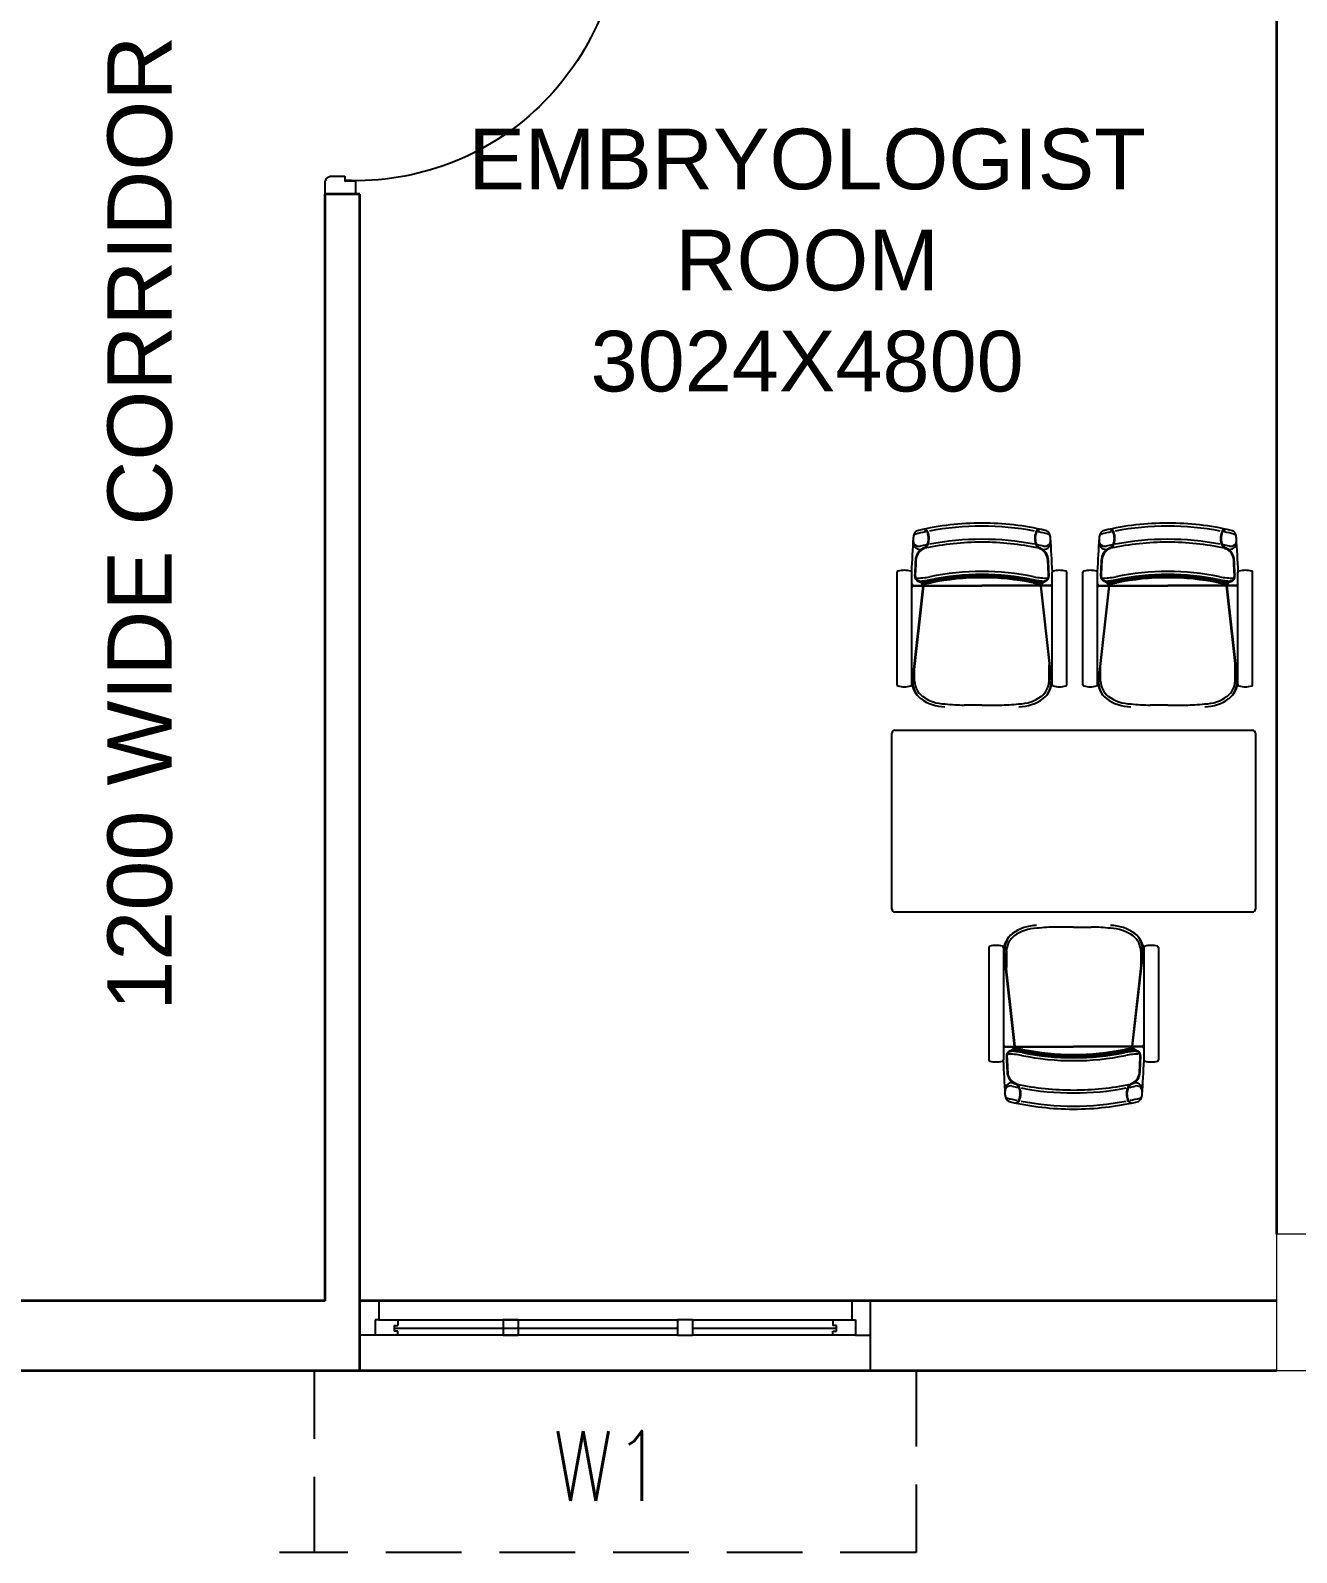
# Model space of a CAD drawing. Extents: x 2733443 to 3206532, y -1516114 to -1264405.
# Drawn here: x 3012115 to 3016293, y -1502763 to -1497743 of the extents above; entities that cross this region are included whole.
import ezdxf
from ezdxf.enums import TextEntityAlignment as Align

# ---------------------------------------------------------------- set-up
doc = ezdxf.new("R2010")
doc.units = 0
doc.header["$MEASUREMENT"] = 0
doc.linetypes.add('1', pattern=[0, 0, 0])
doc.linetypes.add('DASHED', pattern=[0.75, 0.5, -0.25])
doc.layers.get('0').update_dxf_attribs({"color": 250, "linetype": '1'})
for name, color, linetype in [('Chajja', 7, 'DASHED'), ('DOOR', 40, 'Continuous'), ('furniture', 33, 'Continuous'), ('Plan', 44, 'Continuous'), ('TEXT', 5, '1'), ('W1', 7, 'Continuous')]:
    doc.layers.add(name, color=color, linetype=linetype)
doc.layers.add('Column', color=162, linetype='Continuous', lineweight=13)
doc.layers.add('WALL', color=7, linetype='1', lineweight=35)
doc.styles.add('ARIAL', font='arial.ttf')
doc.styles.add('ROMANS', font='romans.shx')

# ---------------------------------------------------------------- blocks, each defined once
blk = doc.blocks.new('A$C19B8274B')
at = {"layer": 'DOOR'}
for p, q in [((-45, 925), (-80, 925)), ((-80, 50), (-80, 925)), ((-45, 50), (-45, 925)), ((-45, 50), (-80, 50)), ((-955, -50), (-955, -47.5)), ((-940, -35), (-942.5, -35)), ((-60, -35), (-57.5, -35)), ((-45, -50), (-45, -47.5))]:
    blk.add_line(p, q, dxfattribs=at)
for points in [[(-940, 15), (-955, 15), (-955, 50), (-1000, 50), (-1000, -50), (-955, -50)], [(-940, -35), (-940, 15)], [(-60, 15), (-45, 15), (-45, 50), (0, 50), (0, -50), (-45, -50)], [(-60, -35), (-60, 15)]]:
    blk.add_lwpolyline(points, dxfattribs=at)
at = {"layer": 'DOOR', "color": 145}
blk.add_arc((-80, 50), 875, 90, 182.2924, dxfattribs=at)
at = {"layer": 'DOOR'}
for centre, start, end in [((-955, -35), 270, 0), ((-45, -35), 180, 270)]:
    blk.add_arc(centre, 12.5, start, end, dxfattribs=at)
blk = doc.blocks.new('EQUIPMENT')
at = {"layer": 'furniture'}
for p, q in [((-16618.6, 2262.2), (-16618.6, 2633.5)), ((-16570.3, 2262.2), (-16570.3, 2633.5)), ((-16570.3, 2594.9), (-16570.3, 2614.6)), ((-16107, 2594.9), (-16107, 2614.6)), ((-16106.9, 2262.2), (-16106.9, 2633.5)), ((-16058.7, 2262.2), (-16058.7, 2633.5)), ((-16005.3, 2262.2), (-16005.3, 2633.5)), ((-15957.1, 2262.2), (-15957.1, 2633.5)), ((-15957, 2594.9), (-15957, 2614.6)), ((-15493.7, 2262.2), (-15493.7, 2633.5)), ((-15493.7, 2594.9), (-15493.7, 2614.6)), ((-15445.4, 2262.2), (-15445.4, 2633.5)), ((-16533.4, 2588.6), (-16568.8, 2273.6)), ((-16531.4, 2588.6), (-16566.8, 2273.5)), ((-16565.5, 2590.1), (-16338.6, 2590.1)), ((-16565.5, 2588.6), (-16338.6, 2588.6)), ((-16111.8, 2590.1), (-16338.6, 2590.1)), ((-16111.8, 2588.6), (-16338.6, 2588.6)), ((-16145.8, 2588.6), (-16110.4, 2273.5)), ((-16143.9, 2588.6), (-16108.5, 2273.6)), ((-15920.1, 2588.6), (-15955.5, 2273.6)), ((-15918.2, 2588.6), (-15953.6, 2273.5)), ((-15952.2, 2590.1), (-15725.4, 2590.1)), ((-15952.2, 2588.6), (-15725.4, 2588.6)), ((-15498.5, 2590.1), (-15725.4, 2590.1)), ((-15498.5, 2588.6), (-15725.4, 2588.6)), ((-15532.6, 2588.6), (-15497.2, 2273.5)), ((-15530.6, 2588.6), (-15495.2, 2273.6)), ((-16560.7, 2274.1), (-16560.7, 2328.3)), ((-16116.6, 2274.1), (-16116.6, 2328.3)), ((-15947.4, 2274.1), (-15947.4, 2328.3)), ((-15503.3, 2274.1), (-15503.3, 2328.3)), ((-16338.6, 2195.3), (-16396.6, 2195.3)), ((-16338.6, 2195.3), (-16280.7, 2195.3)), ((-15725.4, 2195.3), (-15783.3, 2195.3)), ((-15725.4, 2195.3), (-15667.4, 2195.3)), ((-16626, 2112.5), (-15446, 2112.5)), ((-16636, 1522.5), (-16636, 2102.5)), ((-15436, 2102.5), (-15436, 1522.5)), ((-15446, 1512.5), (-16626, 1512.5)), ((-16036, 1462.9), (-16093.9, 1462.9)), ((-16036, 1462.9), (-15978.1, 1462.9)), ((-16316, 1396), (-16316, 1024.8)), ((-16267.7, 1396), (-16267.7, 1024.8)), ((-16230.7, 1069.7), (-16266.1, 1384.7)), ((-16228.8, 1069.7), (-16264.2, 1384.8)), ((-16258, 1384.2), (-16258, 1330)), ((-15843.2, 1069.7), (-15807.8, 1384.8)), ((-15841.3, 1069.7), (-15805.8, 1384.7)), ((-15813.9, 1384.2), (-15813.9, 1330)), ((-15804.3, 1396), (-15804.3, 1024.8)), ((-15756, 1396), (-15756, 1024.8)), ((-16267.6, 1063.3), (-16267.6, 1043.7)), ((-16262.8, 1069.7), (-16036, 1069.7)), ((-16262.8, 1068.1), (-16036, 1068.1)), ((-15809.2, 1069.7), (-16036, 1069.7)), ((-15809.2, 1068.1), (-16036, 1068.1)), ((-15804.3, 1063.3), (-15804.3, 1043.7))]:
    blk.add_line(p, q, dxfattribs=at)
for centre, radius, start, end in [((-16544.7, 2753.5), 18.3, 99.7715, 158.2063), ((-16338.6, 1863.2), 922.5, 101.662, 103.7008), ((-16338.6, 1863.2), 932.2, 90, 102.9698), ((-16536.1, 2757), 19.3, 23.9665, 72.4562), ((-16536.1, 2757), 21.2, 23.9665, 64.2037), ((-16567.1, 2745.4), 52.4, 336.0335, 21.7937), ((-16567.1, 2745.4), 54.3, 336.0335, 21.7937), ((-16338.6, 1863.2), 922.5, 90, 100.8287), ((-16338.6, 1863.2), 932.2, 77.0302, 90), ((-16338.6, 1863.2), 922.5, 79.1713, 90), ((-16110.1, 2745.4), 54.3, 158.2063, 203.9665), ((-16110.1, 2745.4), 52.4, 158.2063, 203.9665), ((-16141.2, 2757), 21.2, 115.7963, 156.0335), ((-16141.2, 2757), 19.3, 107.5438, 156.0335), ((-16338.6, 1863.2), 922.5, 76.2992, 78.338), ((-16132.5, 2753.5), 18.3, 21.7937, 80.2285), ((-15931.5, 2753.5), 18.3, 99.7715, 158.2063), ((-15725.4, 1863.2), 922.5, 101.662, 103.7008), ((-15725.4, 1863.2), 932.2, 90, 102.9698), ((-15922.9, 2757), 19.3, 23.9665, 72.4562), ((-15922.9, 2757), 21.2, 23.9665, 64.2037), ((-15953.9, 2745.4), 52.4, 336.0335, 21.7937), ((-15953.9, 2745.4), 54.3, 336.0335, 21.7937), ((-15725.4, 1863.2), 922.5, 90, 100.8287), ((-15725.4, 1863.2), 932.2, 77.0302, 90), ((-15725.4, 1863.2), 922.5, 79.1713, 90), ((-15496.9, 2745.4), 54.3, 158.2063, 203.9665), ((-15496.9, 2745.4), 52.4, 158.2063, 203.9665), ((-15527.9, 2757), 21.2, 115.7963, 156.0335), ((-15527.9, 2757), 19.3, 107.5438, 156.0335), ((-15725.4, 1863.2), 922.5, 76.2992, 78.338), ((-15519.3, 2753.5), 18.3, 21.7937, 80.2285), ((-5906.5, 2125), 10676.8, 176.65963, 177.25844), ((-16546.3, 2738.5), 19.3, 176.7001, 282.6732), ((-16513.1, 2740.8), 52.4, 180.2568, 197.7458), ((-16513.1, 2740.8), 52.4, 158.2063, 173.0976), ((-16554.9, 2750), 9.65, 103.7008, 167.5373), ((-16543.6, 2728.6), 19.8, 191.0762, 298.3911), ((-16513.9, 2672), 44.1, 112.9598, 179.3754), ((-16338.6, 1815), 927.2, 101.3962, 102.6732), ((-16542.8, 2736.6), 26.6, 296.0126, 332.0488), ((-16542.8, 2736.6), 28.6, 296.0126, 332.0488), ((-16338.6, 1815), 917.5, 90, 101.8107), ((-16338.6, 1815), 927.2, 90, 100.7756), ((-16338.6, 1815), 927.2, 79.2244, 90), ((-16338.6, 1815), 917.5, 78.1893, 90), ((-16134.5, 2736.6), 28.6, 207.9512, 243.9874), ((-16134.5, 2736.6), 26.6, 207.9512, 243.9874), ((-16338.6, 1815), 927.2, 77.3268, 78.6038), ((-16163.4, 2672), 44.1, 0.6246, 67.0402), ((-16133.7, 2728.6), 19.8, 241.6089, 348.9238), ((-16131, 2738.5), 19.3, 257.3268, 3.2999), ((-16122.4, 2750), 9.65, 12.4627, 76.2992), ((-16164.2, 2740.8), 52.4, 6.9024, 21.7937), ((-16164.2, 2740.8), 52.4, 342.2542, 359.7432), ((-26770.8, 2125), 10676.8, 2.74156, 3.34037), ((-5293.2, 2125), 10676.8, 176.65963, 177.25844), ((-15933, 2738.5), 19.3, 176.7001, 282.6732), ((-15899.8, 2740.8), 52.4, 180.2568, 197.7458), ((-15899.8, 2740.8), 52.4, 158.2063, 173.0976), ((-15941.6, 2750), 9.65, 103.7008, 167.5373), ((-15930.3, 2728.6), 19.8, 191.0762, 298.3911), ((-15900.6, 2672), 44.1, 112.9598, 179.3754), ((-15725.4, 1815), 927.2, 101.3962, 102.6732), ((-15929.5, 2736.6), 26.6, 296.0126, 332.0488), ((-15929.5, 2736.6), 28.6, 296.0126, 332.0488), ((-15725.4, 1815), 917.5, 90, 101.8107), ((-15725.4, 1815), 927.2, 90, 100.7756), ((-15725.4, 1815), 927.2, 79.2244, 90), ((-15725.4, 1815), 917.5, 78.1893, 90), ((-15521.2, 2736.6), 28.6, 207.9512, 243.9874), ((-15521.2, 2736.6), 26.6, 207.9512, 243.9874), ((-15725.4, 1815), 927.2, 77.3268, 78.6038), ((-15550.1, 2672), 44.1, 0.6246, 67.0402), ((-15520.4, 2728.6), 19.8, 241.6089, 348.9238), ((-15517.7, 2738.5), 19.3, 257.3268, 3.2999), ((-15509.2, 2750), 9.65, 12.4627, 76.2992), ((-15550.9, 2740.8), 52.4, 6.9024, 21.7937), ((-15550.9, 2740.8), 52.4, 342.2542, 359.7432), ((-26157.5, 2125), 10676.8, 2.74156, 3.34037), ((-5906.5, 2125), 10665.6, 177.0575, 177.32766), ((-5906.5, 2125), 10663.7, 177.05804, 177.32766), ((-16513.9, 2672), 42.2, 112.9598, 179.3754), ((-16163.4, 2672), 42.2, 0.6246, 67.0402), ((-26770.8, 2125), 10663.7, 2.67234, 2.94196), ((-26770.8, 2125), 10665.6, 2.67234, 2.9425), ((-5293.2, 2125), 10665.6, 177.0575, 177.32766), ((-5293.2, 2125), 10663.7, 177.05804, 177.32766), ((-15900.6, 2672), 42.2, 112.9598, 179.3754), ((-15550.1, 2672), 42.2, 0.6246, 67.0402), ((-26157.5, 2125), 10663.7, 2.67234, 2.94196), ((-26157.5, 2125), 10665.6, 2.67234, 2.9425), ((-16614.7, 2633.5), 3.86, 104.5092, 180), ((-16594.5, 2555.1), 84.8, 75.4908, 104.5092), ((-16574.2, 2633.5), 3.86, 0, 75.4908), ((-16541.2, 2621.4), 19.3, 177.3277, 249.244), ((-16541.2, 2621.4), 17.4, 177.3277, 249.244), ((-16567.2, 2945), 331.5, 271.8031, 279.9427), ((-16341.1, 1801.9), 833.9, 89.8322, 101.7054), ((-16341.1, 1801.9), 824.2, 89.8322, 101.7054), ((-16341.1, 1801.9), 819.4, 89.8322, 101.7054), ((-16341.1, 1801.9), 816.5, 89.8308, 101.7054), ((-16341.1, 1801.9), 813.6, 89.83, 101.7054), ((-16336.2, 1801.9), 833.9, 78.2946, 90.1678), ((-16341.1, 1801.9), 833.9, 89.8322, 89.8341), ((-16336.2, 1801.9), 824.2, 78.2946, 90.1678), ((-16336.2, 1801.9), 819.4, 78.2946, 90.1678), ((-16336.2, 1801.9), 816.5, 78.2946, 90.1692), ((-16336.2, 1801.9), 813.6, 78.2946, 90.17), ((-16110.1, 2945), 331.5, 260.0573, 268.1969), ((-16136.1, 2621.4), 17.4, 290.756, 2.6723), ((-16136.1, 2621.4), 19.3, 290.756, 2.6723), ((-16103.1, 2633.5), 3.86, 104.5092, 180), ((-16082.8, 2555.1), 84.8, 75.4908, 104.5092), ((-16062.5, 2633.5), 3.86, 0, 75.4908), ((-16001.5, 2633.5), 3.86, 104.5092, 180), ((-15981.2, 2555.1), 84.8, 75.4908, 104.5092), ((-15960.9, 2633.5), 3.86, 0, 75.4908), ((-15927.9, 2621.4), 19.3, 177.3277, 249.244), ((-15927.9, 2621.4), 17.4, 177.3277, 249.244), ((-15953.9, 2945), 331.5, 271.8031, 279.9427), ((-15727.8, 1801.9), 833.9, 89.8322, 101.7054), ((-15727.8, 1801.9), 824.2, 89.8322, 101.7054), ((-15727.8, 1801.9), 819.4, 89.8322, 101.7054), ((-15727.8, 1801.9), 816.5, 89.8308, 101.7054), ((-15727.8, 1801.9), 813.6, 89.83, 101.7054), ((-15723, 1801.9), 833.9, 78.2946, 90.1678), ((-15727.8, 1801.9), 833.9, 89.8322, 89.8341), ((-15723, 1801.9), 824.2, 78.2946, 90.1678), ((-15723, 1801.9), 819.4, 78.2946, 90.1678), ((-15723, 1801.9), 816.5, 78.2946, 90.1692), ((-15723, 1801.9), 813.6, 78.2946, 90.17), ((-15496.8, 2945), 331.5, 260.0573, 268.1969), ((-15522.8, 2621.4), 17.4, 290.756, 2.6723), ((-15522.8, 2621.4), 19.3, 290.756, 2.6723), ((-15489.8, 2633.5), 3.86, 104.5092, 180), ((-15469.5, 2555.1), 84.8, 75.4908, 104.5092), ((-15449.3, 2633.5), 3.86, 0, 75.4908), ((-16565.5, 2594.9), 4.83, 180, 270), ((-16565.5, 2583.8), 4.83, 90, 180), ((-16557.8, 2577.4), 27.7, 27.3208, 69.244), ((-16557.8, 2577.4), 29.7, 27.3208, 69.244), ((-16567.2, 2945), 341.1, 273.59, 279.9427), ((-16567.2, 2945), 345.9, 274.6967, 279.9427), ((-16567.2, 2945), 348.8, 275.1195, 279.9427), ((-16567.2, 2945), 351.7, 275.4393, 279.9427), ((-16110.1, 2945), 351.7, 260.0573, 264.5607), ((-16110.1, 2945), 348.8, 260.0573, 264.8805), ((-16110.1, 2945), 345.9, 260.0573, 265.3033), ((-16110.1, 2945), 341.1, 260.0573, 266.41), ((-16119.4, 2577.4), 29.7, 110.756, 152.6792), ((-16119.4, 2577.4), 27.7, 110.756, 152.6792), ((-16111.8, 2594.9), 4.83, 270, 0), ((-16111.8, 2583.8), 4.83, 0, 90), ((-15952.2, 2583.8), 4.83, 90, 180), ((-15952.2, 2594.9), 4.83, 180, 270), ((-15944.6, 2577.4), 27.7, 27.3208, 69.244), ((-15944.6, 2577.4), 29.7, 27.3208, 69.244), ((-15953.9, 2945), 341.1, 273.59, 279.9427), ((-15953.9, 2945), 345.9, 274.6967, 279.9427), ((-15953.9, 2945), 348.8, 275.1195, 279.9427), ((-15953.9, 2945), 351.7, 275.4393, 279.9427), ((-15496.8, 2945), 351.7, 260.0573, 264.5607), ((-15496.8, 2945), 348.8, 260.0573, 264.8805), ((-15496.8, 2945), 345.9, 260.0573, 265.3033), ((-15496.8, 2945), 341.1, 260.0573, 266.41), ((-15506.2, 2577.4), 29.7, 110.756, 152.6792), ((-15506.2, 2577.4), 27.7, 110.756, 152.6792), ((-15498.5, 2594.9), 4.83, 270, 0), ((-15498.5, 2583.8), 4.83, 0, 90), ((-16614.7, 2262.2), 3.86, 180, 255.4908), ((-16574.2, 2262.2), 3.86, 284.5092, 0), ((-16493.2, 2277.4), 77.2, 182.6869, 232.0255), ((-16567.8, 2273.5), 0.965, 173.587, 181.5176), ((-16491, 2275.5), 77.8, 181.5176, 216.5028), ((-16487, 2273.5), 79.9, 180.0919, 213.9655), ((-16493.2, 2277.4), 67.6, 182.6869, 232.0255), ((-16184.1, 2277.4), 67.6, 307.9745, 357.3131), ((-16184.1, 2277.4), 77.2, 307.9745, 357.3131), ((-16190.3, 2273.5), 79.9, 326.0345, 359.9081), ((-16186.3, 2275.5), 77.8, 323.4972, 358.4824), ((-16109.5, 2273.5), 0.965, 358.4824, 6.413), ((-16103.1, 2262.2), 3.86, 180, 255.4908), ((-16062.5, 2262.2), 3.86, 284.5092, 0), ((-16001.5, 2262.2), 3.86, 180, 255.4908), ((-15960.9, 2262.2), 3.86, 284.5092, 0), ((-15879.9, 2277.4), 77.2, 182.6869, 232.0255), ((-15954.5, 2273.5), 0.965, 173.587, 181.5176), ((-15877.7, 2275.5), 77.8, 181.5176, 216.5028), ((-15873.7, 2273.5), 79.9, 180.0919, 213.9655), ((-15879.9, 2277.4), 67.6, 182.6869, 232.0255), ((-15570.8, 2277.4), 67.6, 307.9745, 357.3131), ((-15570.8, 2277.4), 77.2, 307.9745, 357.3131), ((-15577, 2273.5), 79.9, 326.0345, 359.9081), ((-15573, 2275.5), 77.8, 323.4972, 358.4824), ((-15496.2, 2273.5), 0.965, 358.4824, 6.413), ((-15489.8, 2262.2), 3.86, 180, 255.4908), ((-15449.3, 2262.2), 3.86, 284.5092, 0), ((-16594.5, 2340.6), 84.8, 255.4908, 284.5092), ((-16457.1, 2332), 142.5, 234.1023, 268.5404), ((-16457.1, 2332), 132.9, 234.1023, 268.5404), ((-16220.1, 2332), 132.9, 271.4596, 305.8977), ((-16220.1, 2332), 142.5, 271.4596, 305.8977), ((-16082.8, 2340.6), 84.8, 255.4908, 284.5092), ((-15981.2, 2340.6), 84.8, 255.4908, 284.5092), ((-15843.9, 2332), 142.5, 234.1023, 268.5404), ((-15843.9, 2332), 132.9, 234.1023, 268.5404), ((-15606.9, 2332), 132.9, 271.4596, 305.8977), ((-15606.9, 2332), 142.5, 271.4596, 305.8977), ((-15469.5, 2340.6), 84.8, 255.4908, 284.5092), ((-16393.1, 2778.8), 583.5, 263.4499, 269.6664), ((-16284.2, 2778.8), 583.5, 270.3336, 276.5501), ((-15779.8, 2778.8), 583.5, 263.4499, 269.6664), ((-15670.9, 2778.8), 583.5, 270.3336, 276.5501), ((-16626, 2102.5), 10, 90, 180), ((-15446, 2102.5), 10, 0, 90), ((-16626, 1522.5), 10, 180, 270), ((-15446, 1522.5), 10, 270, 0), ((-16154.5, 1326.2), 142.5, 91.4596, 125.8977), ((-16154.5, 1326.2), 132.9, 91.4596, 125.8977), ((-16090.5, 879.4), 583.5, 90.3336, 96.5501), ((-15981.5, 879.4), 583.5, 83.4499, 89.6664), ((-15917.5, 1326.2), 132.9, 54.1023, 88.5404), ((-15917.5, 1326.2), 142.5, 54.1023, 88.5404), ((-16190.5, 1380.8), 77.2, 127.9745, 177.3131), ((-16188.3, 1382.7), 77.8, 143.4972, 178.4824), ((-16184.3, 1384.8), 79.9, 146.0345, 179.9081), ((-16190.5, 1380.8), 67.6, 127.9745, 177.3131), ((-15881.4, 1380.8), 67.6, 2.6869, 52.0255), ((-15881.4, 1380.8), 77.2, 2.6869, 52.0255), ((-15887.6, 1384.8), 79.9, 0.0919, 33.9655), ((-15883.7, 1382.7), 77.8, 1.5176, 36.5028), ((-16312.1, 1396), 3.86, 104.5092, 180), ((-16291.8, 1317.7), 84.8, 75.4908, 104.5092), ((-16271.5, 1396), 3.86, 0, 75.4908), ((-16265.2, 1384.8), 0.965, 178.4824, 186.413), ((-15806.8, 1384.8), 0.965, 353.587, 1.5176), ((-15800.4, 1396), 3.86, 104.5092, 180), ((-15780.1, 1317.7), 84.8, 75.4908, 104.5092), ((-15759.9, 1396), 3.86, 0, 75.4908), ((-16262.9, 1074.5), 4.83, 180, 270), ((-16262.8, 1063.3), 4.83, 90, 180), ((-16238.5, 1036.9), 19.3, 110.756, 182.6723), ((-16255.2, 1080.8), 27.7, 290.756, 332.6792), ((-16255.2, 1080.8), 29.7, 290.756, 332.6792), ((-16264.5, 713.3), 345.9, 80.0573, 85.3033), ((-16264.5, 713.3), 348.8, 80.0573, 84.8805), ((-16264.5, 713.3), 351.7, 80.0573, 84.5607), ((-16038.4, 1856.4), 816.5, 258.2946, 270.1692), ((-16038.4, 1856.4), 813.6, 258.2946, 270.17), ((-16033.6, 1856.4), 813.6, 269.83, 281.7054), ((-16033.6, 1856.4), 816.5, 269.8308, 281.7054), ((-15807.5, 713.3), 351.7, 95.4393, 99.9427), ((-15807.5, 713.3), 348.8, 95.1195, 99.9427), ((-15807.5, 713.3), 345.9, 94.6967, 99.9427), ((-15816.8, 1080.8), 29.7, 207.3208, 249.244), ((-15816.8, 1080.8), 27.7, 207.3208, 249.244), ((-15833.4, 1036.9), 19.3, 357.3277, 69.244), ((-15809.2, 1063.3), 4.83, 0, 90), ((-15809.1, 1074.5), 4.83, 270, 0), ((-16312.1, 1024.8), 3.86, 180, 255.4908), ((-16291.8, 1103.1), 84.8, 255.4908, 284.5092), ((-16271.5, 1024.8), 3.86, 284.5092, 0), ((-5603.8, 1533.2), 10676.8, 182.74156, 183.34037), ((-5603.8, 1533.2), 10665.6, 182.67234, 182.9425), ((-16238.5, 1036.9), 17.4, 110.756, 182.6723), ((-5603.8, 1533.2), 10663.7, 182.67234, 182.94196), ((-16264.5, 713.3), 331.5, 80.0573, 88.1969), ((-16264.5, 713.3), 341.1, 80.0573, 86.41), ((-16038.4, 1856.4), 833.9, 258.2946, 270.1678), ((-16038.4, 1856.4), 824.2, 258.2946, 270.1678), ((-16038.4, 1856.4), 819.4, 258.2946, 270.1678), ((-16033.6, 1856.4), 819.4, 269.8322, 281.7054), ((-16033.6, 1856.4), 824.2, 269.8322, 281.7054), ((-16033.6, 1856.4), 833.9, 269.8322, 281.7054), ((-16033.6, 1856.4), 833.9, 269.8322, 269.8341), ((-15807.5, 713.3), 341.1, 93.59, 99.9427), ((-15807.5, 713.3), 331.5, 91.8031, 99.9427), ((-15833.4, 1036.9), 17.4, 357.3277, 69.244), ((-26468.2, 1533.2), 10663.7, 357.05804, 357.32766), ((-26468.2, 1533.2), 10665.6, 357.0575, 357.32766), ((-26468.2, 1533.2), 10676.8, 356.65963, 357.25844), ((-15800.4, 1024.8), 3.86, 180, 255.4908), ((-15780.1, 1103.1), 84.8, 255.4908, 284.5092), ((-15759.9, 1024.8), 3.86, 284.5092, 0), ((-16211.2, 986.2), 44.1, 180.6246, 247.0402), ((-16211.2, 986.2), 42.2, 180.6246, 247.0402), ((-15860.7, 986.2), 42.2, 292.9598, 359.3754), ((-15860.7, 986.2), 44.1, 292.9598, 359.3754), ((-16243.6, 919.8), 19.3, 77.3268, 183.2999), ((-16210.4, 917.4), 52.4, 162.2542, 179.7432), ((-16210.4, 917.4), 52.4, 186.9024, 201.7937), ((-16252.2, 908.2), 9.65, 192.4627, 256.2992), ((-16240.9, 929.6), 19.8, 61.6089, 168.9238), ((-16036, 1843.2), 927.2, 257.3268, 258.6038), ((-16240.1, 921.7), 26.6, 27.9512, 63.9874), ((-16240.1, 921.7), 28.6, 27.9512, 63.9874), ((-16036, 1843.2), 917.5, 258.1893, 270), ((-16264.5, 912.9), 52.4, 338.2063, 23.9665), ((-16264.5, 912.9), 54.3, 338.2063, 23.9665), ((-16036, 1843.2), 927.2, 259.2244, 270), ((-16036, 1843.2), 917.5, 270, 281.8107), ((-16036, 1843.2), 927.2, 270, 280.7756), ((-15807.5, 912.9), 54.3, 156.0335, 201.7937), ((-15807.5, 912.9), 52.4, 156.0335, 201.7937), ((-15831.8, 921.7), 28.6, 116.0126, 152.0488), ((-15831.8, 921.7), 26.6, 116.0126, 152.0488), ((-16036, 1843.2), 927.2, 281.3962, 282.6732), ((-15831.1, 929.6), 19.8, 11.0762, 118.3911), ((-15828.3, 919.8), 19.3, 356.7001, 102.6732), ((-15819.8, 908.2), 9.65, 283.7008, 347.5373), ((-15861.5, 917.4), 52.4, 338.2063, 353.0976), ((-15861.5, 917.4), 52.4, 0.2568, 17.7458), ((-16242.1, 904.8), 18.3, 201.7937, 260.2285), ((-16036, 1795.1), 922.5, 256.2992, 258.338), ((-16036, 1795.1), 932.2, 257.0302, 270), ((-16233.5, 901.2), 19.3, 287.5438, 336.0335), ((-16233.5, 901.2), 21.2, 295.7963, 336.0335), ((-16036, 1795.1), 922.5, 259.1713, 270), ((-16036, 1795.1), 922.5, 270, 280.8287), ((-16036, 1795.1), 932.2, 270, 282.9698), ((-15838.5, 901.2), 21.2, 203.9665, 244.2037), ((-15838.5, 901.2), 19.3, 203.9665, 252.4562), ((-16036, 1795.1), 922.5, 281.662, 283.7008), ((-15829.9, 904.8), 18.3, 279.7715, 338.2063)]:
    blk.add_arc(centre, radius, start, end, dxfattribs=at)

msp = doc.modelspace()

# ---------------------------------------------------------------- linework, layer by layer
at = {"layer": 'Chajja', "linetype": 'DASHED', "ltscale": 500}
for p, q in [((3013052.4267, -1502763.4359), (3013052.4267, -1502163.4358)), ((3015037.4267, -1502163.4358), (3015037.4267, -1502763.4359)), ((3015037.4267, -1502763.4359), (3012937.4267, -1502763.4359))]:
    msp.add_line(p, q, dxfattribs=at)
at = {"layer": 'Column'}
msp.add_lwpolyline([(3016456.5884, -1501713.4359), (3016226.5884, -1501713.4359), (3016226.5884, -1502163.4359), (3016456.5884, -1502163.4359)], close=True, dxfattribs=at)
at = {"layer": 'Plan'}
for p, q in [((3013202.4267, -1502163.4359), (3013202.4267, -1501933.4359)), ((3014887.4267, -1502163.4359), (3014887.4267, -1501933.4359))]:
    msp.add_line(p, q, dxfattribs=at)
at = {"layer": 'Plan', "color": 143}
for p, q in [((3013202.4267, -1501933.4359), (3014824.9267, -1501933.4359)), ((3013264.9267, -1501995.9359), (3013789.9267, -1501995.9359)), ((3013327.4267, -1501995.9359), (3013327.4267, -1502014.6859)), ((3013724.9267, -1501995.9359), (3014249.9267, -1501995.9359)), ((3014299.9267, -1501995.9359), (3014824.9267, -1501995.9359)), ((3014762.4267, -1501995.9359), (3014762.4267, -1502014.6859)), ((3013789.9267, -1502045.9359), (3013252.4267, -1502045.9359)), ((3013314.9267, -1502014.6859), (3013314.9267, -1502033.4359)), ((3013314.9267, -1502014.6859), (3013327.4267, -1502014.6859)), ((3013314.9267, -1502023.6113), (3013789.9267, -1502023.6113)), ((3013327.4267, -1502033.4359), (3013314.9267, -1502033.4359)), ((3013327.4267, -1502045.9359), (3013327.4267, -1502033.4359)), ((3013724.9267, -1502023.6113), (3014249.9267, -1502023.6113)), ((3014249.9267, -1502045.9359), (3013724.9267, -1502045.9359)), ((3014299.9267, -1502023.6113), (3014774.9267, -1502023.6113)), ((3014837.4267, -1502045.9359), (3014299.9267, -1502045.9359)), ((3014774.9267, -1502014.6859), (3014762.4267, -1502014.6859)), ((3014762.4267, -1502033.4359), (3014774.9267, -1502033.4359)), ((3014762.4267, -1502045.9359), (3014762.4267, -1502033.4359)), ((3014774.9267, -1502033.4359), (3014774.9267, -1502014.6859)), ((3013087.4267, -1502163.4359), (3014887.4267, -1502163.4359))]:
    msp.add_line(p, q, dxfattribs=at)
at = {"layer": 'Plan', "color": 40}
for p, q in [((3013202.4267, -1502045.9359), (3013202.4267, -1501933.4359)), ((3013202.4267, -1501933.4359), (3013264.9267, -1501933.4359)), ((3013264.9267, -1501933.4359), (3013264.9267, -1501995.9359)), ((3014887.4267, -1501933.4359), (3014824.9267, -1501933.4359)), ((3014824.9267, -1501933.4359), (3014824.9267, -1501995.9359)), ((3014887.4267, -1502045.9359), (3014887.4267, -1501933.4359)), ((3013264.9267, -1501995.9359), (3013252.4267, -1501995.9359)), ((3013252.4267, -1501995.9359), (3013252.4267, -1502045.9359)), ((3013674.9267, -1501995.9359), (3013674.9267, -1502045.9359)), ((3013724.9267, -1501995.9359), (3013674.9267, -1501995.9359)), ((3013724.9267, -1501995.9359), (3013724.9267, -1502045.9359)), ((3014299.9267, -1501995.9359), (3014249.9267, -1501995.9359)), ((3014249.9267, -1501995.9359), (3014249.9267, -1502045.9359)), ((3014299.9267, -1501995.9359), (3014299.9267, -1502045.9359)), ((3014824.9267, -1501995.9359), (3014837.4267, -1501995.9359)), ((3014837.4267, -1501995.9359), (3014837.4267, -1502045.9359)), ((3013252.4267, -1502045.9359), (3013202.4267, -1502045.9359)), ((3013252.4267, -1502045.9359), (3013252.4267, -1502045.9359)), ((3013674.9267, -1502045.9359), (3013724.9267, -1502045.9359)), ((3014249.9267, -1502045.9359), (3014299.9267, -1502045.9359)), ((3014837.4267, -1502045.9359), (3014887.4267, -1502045.9359)), ((3014837.4267, -1502045.9359), (3014837.4267, -1502045.9359))]:
    msp.add_line(p, q, dxfattribs=at)
at = {"layer": 'WALL'}
for p, q in [((3016226.5884, -1497353.4359), (3016226.5884, -1499933.4359)), ((3013087.4267, -1501933.4359), (3013087.4267, -1498283.4359)), ((3013202.4267, -1498283.4359), (3013087.4267, -1498283.4359)), ((3013202.4267, -1502163.4359), (3013202.4267, -1498283.4359)), ((3016226.5884, -1499933.4359), (3016226.5884, -1501713.4359)), ((3013087.4267, -1501933.4359), (3011987.4267, -1501933.4359)), ((3016226.5884, -1501933.4359), (3013202.4267, -1501933.4359)), ((3011987.4267, -1502163.4359), (3016226.5884, -1502163.4359))]:
    msp.add_line(p, q, dxfattribs=at)

# ---------------------------------------------------------------- block references
at = {"color": 240, "true_color": 0xed1f24}
msp.add_blockref('EQUIPMENT', (3031593.1809, -1502163.4359), dxfattribs=at)
at = {"layer": 'DOOR', "linetype": 'Continuous', "xscale": -1, "rotation": 270}
msp.add_blockref('A$C19B8274B', (3013137.4267, -1497283.4359), dxfattribs=at)

# ---------------------------------------------------------------- texts
at = {"layer": 'TEXT', "style": 'ARIAL'}
msp.add_text('1200 WIDE CORRIDOR', height=212.5, rotation=90, dxfattribs=at).set_placement((3012645.4419, -1499368.2504), align=Align.BOTTOM_CENTER)
at = {"layer": 'TEXT', "insert": (3014677.8954, -1498501.6699), "char_height": 200, "width": 2714.454664, "attachment_point": 5, "style": 'ARIAL'}
msp.add_mtext('EMBRYOLOGIST\\PROOM\\P3024X4800', dxfattribs=at)
at = {"layer": 'W1', "color": 7, "style": 'ROMANS', "width": 0.85}
msp.add_text('W1', height=230, dxfattribs=at).set_placement((3014023.0385, -1502592.8515), align=Align.CENTER)

doc.saveas('drawing.dxf')
